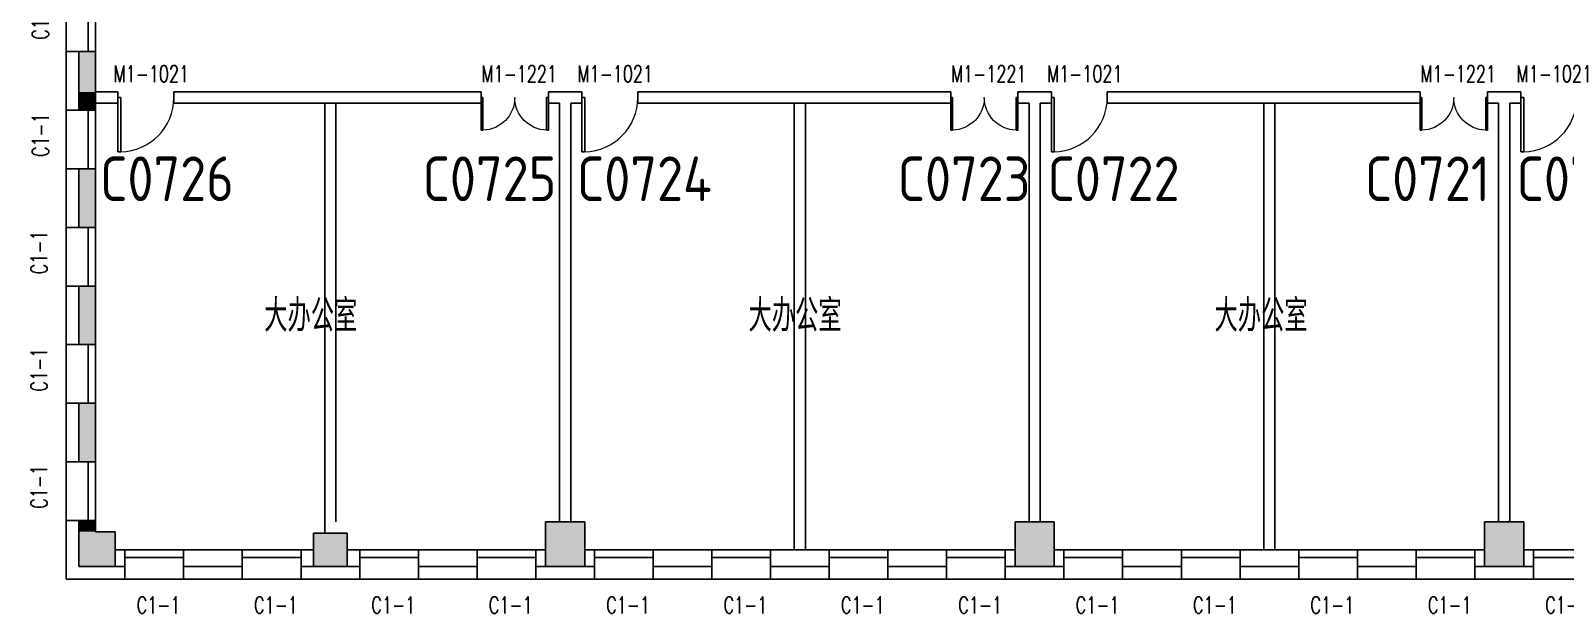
# Model space of a CAD drawing. Extents: x 992195 to 1067992, y 313528 to 416301.
# Drawn here: x 992195 to 1019651, y 313528 to 323962 of the extents above; entities that cross this region are included whole.
import ezdxf
from ezdxf.enums import TextEntityAlignment as Align

# ---------------------------------------------------------------- set-up
doc = ezdxf.new("R2010")
doc.units = 0
doc.header["$LTSCALE"] = 1000
doc.header["$MEASUREMENT"] = 0
for name, color, linetype in [('body', 30, 'Continuous'), ('name', 1, 'Continuous'), ('RM', 4, 'Continuous')]:
    doc.layers.add(name, color=color, linetype=linetype)
doc.layers.get('0').freeze()
doc.styles.add('-宋体', font='GBENOR.shx', dxfattribs={"bigfont": 'GBCBIG.shx'})
doc.styles.add('_TCH_WINDOW', font='txt.shx', dxfattribs={"height": 3.5, "bigfont": 'hztxt.shx'})

# ---------------------------------------------------------------- blocks, each defined once
blk = doc.blocks.new('$WINLIB2D$00000004')
for p, q in [((-0.5, 0.5), (0.5, 0.5)), ((-0.5, 0.241), (0.5, 0.241)), ((-0.5, -0.5), (0.5, -0.5))]:
    blk.add_line(p, q)
blk = doc.blocks.new('$DorLib2D$00000002')
for p, q in [((-0.5, 0), (-0.5, 0.4875)), ((-0.475, 0.4875), (-0.5, 0.4875)), ((-0.475, 0), (-0.475, 0.4875)), ((0.475, 0), (0.475, 0.4875)), ((0.475, 0.4875), (0.5, 0.4875)), ((0.5, 0), (0.5, 0.4875)), ((-0.5, 0), (-0.475, 0)), ((0.5, 0), (0.475, 0))]:
    blk.add_line(p, q)
at = {"lineweight": 13}
for centre, start, end in [((-0.4875, 0), 0, 88.53072), ((0.4875, 0), 91.46928, 180)]:
    blk.add_arc(centre, 0.4875, start, end, dxfattribs=at)
blk = doc.blocks.new('$DorLib2D$00000001')
for p, q in [((0.45, 0.975), (0.5, 0.975)), ((0.45, 0), (0.45, 0.975)), ((0.5, 0), (0.5, 0.975)), ((0.5, 0), (0.45, 0))]:
    blk.add_line(p, q)
at = {"lineweight": 13}
blk.add_arc((0.475, 0), 0.975, 91.4693, 180, dxfattribs=at)

msp = doc.modelspace()

# ---------------------------------------------------------------- hatches: boundary and pattern name
at = {"layer": 'body'}
for points in [[(993356, 322865), (993356, 323590), (993056, 323590), (993056, 322865)], [(993056, 322865), (993056, 322540), (993356, 322540), (993356, 322865)], [(993056, 321490), (993056, 320440), (993356, 320440), (993356, 321490)], [(993056, 319390), (993056, 318340), (993356, 318340), (993356, 319390)], [(993056, 317290), (993056, 316240), (993356, 316240), (993356, 317290)], [(993056, 314990), (993356, 314990), (993356, 315190), (993056, 315190)], [(993056, 314365), (993706, 314365), (993706, 314990), (993056, 314990)], [(997256, 314365), (997856, 314365), (997856, 314965), (997256, 314965)], [(1001406, 314365), (1002106, 314365), (1002106, 315165), (1001406, 315165)], [(1009806, 314365), (1010506, 314365), (1010506, 315165), (1009806, 315165)], [(1018206, 314365), (1018906, 314365), (1018906, 315165), (1018206, 315165)]]:
    msp.add_hatch(color=256, dxfattribs=at).paths.add_polyline_path(points)

# ---------------------------------------------------------------- linework, layer by layer
for p, q in [((992831, 323590), (992831, 322865)), ((992831, 323590), (993056, 323590)), ((993356, 323590), (993056, 323590)), ((993056, 323590), (993056, 322865)), ((993356, 322865), (993356, 323590)), ((992831, 322865), (992831, 322540)), ((993056, 322865), (993056, 322540)), ((993756, 322865), (993356, 322865)), ((993356, 322540), (993356, 322865)), ((993356, 322665), (993756, 322665)), ((993756, 322665), (993756, 322865)), ((1000256, 322865), (994756, 322865)), ((994756, 322865), (994756, 322665)), ((994756, 322665), (1000256, 322665)), ((997456, 314965), (997456, 322665)), ((997656, 315165), (997656, 322665)), ((1000256, 322665), (1000256, 322865)), ((1001656, 322865), (1001456, 322865)), ((1001456, 322865), (1001456, 322665)), ((1001456, 322665), (1001656, 322665)), ((1002056, 322865), (1001656, 322865)), ((1001656, 315165), (1001656, 322665)), ((1001856, 315165), (1001856, 322665)), ((1001856, 322665), (1002056, 322665)), ((1002056, 322665), (1002056, 322865)), ((1008656, 322865), (1003056, 322865)), ((1003056, 322865), (1003056, 322665)), ((1003056, 322665), (1008656, 322665)), ((1005856, 314665), (1005856, 322665)), ((1006056, 314665), (1006056, 322665)), ((1008656, 322665), (1008656, 322865)), ((1010056, 322865), (1009856, 322865)), ((1009856, 322865), (1009856, 322665)), ((1009856, 322665), (1010056, 322665)), ((1010456, 322865), (1010056, 322865)), ((1010056, 315165), (1010056, 322665)), ((1010256, 315165), (1010256, 322665)), ((1010256, 322665), (1010456, 322665)), ((1010456, 322665), (1010456, 322865)), ((1017056, 322865), (1011456, 322865)), ((1011456, 322865), (1011456, 322665)), ((1011456, 322665), (1017056, 322665)), ((1014256, 314665), (1014256, 322665)), ((1014456, 314665), (1014456, 322665)), ((1017056, 322665), (1017056, 322865)), ((1018456, 322865), (1018256, 322865)), ((1018256, 322865), (1018256, 322665)), ((1018256, 322665), (1018456, 322665)), ((1018856, 322865), (1018456, 322865)), ((1018456, 315165), (1018456, 322665)), ((1018656, 315165), (1018656, 322665)), ((1018656, 322665), (1018856, 322665)), ((1018856, 322665), (1018856, 322865)), ((992831, 322540), (993056, 322540)), ((993056, 322540), (993356, 322540)), ((992831, 321490), (992831, 320440)), ((992831, 321490), (993056, 321490)), ((993056, 321490), (993056, 320440)), ((993356, 321490), (993056, 321490)), ((993356, 320440), (993356, 321490)), ((992831, 320440), (993056, 320440)), ((993056, 320440), (993356, 320440)), ((992831, 319390), (992831, 318340)), ((992831, 319390), (993056, 319390)), ((993056, 319390), (993056, 318340)), ((993356, 319390), (993056, 319390)), ((993356, 318340), (993356, 319390)), ((992831, 318340), (993056, 318340)), ((993056, 318340), (993356, 318340)), ((992831, 317290), (992831, 316240)), ((992831, 317290), (993056, 317290)), ((993056, 317290), (993056, 316240)), ((993356, 317290), (993056, 317290)), ((993356, 316240), (993356, 317290)), ((992831, 316240), (993056, 316240)), ((993056, 316240), (993356, 316240)), ((992831, 315190), (992831, 314140)), ((992831, 315190), (993056, 315190)), ((993356, 315190), (993056, 315190)), ((993056, 315190), (993056, 314990)), ((993056, 314990), (993056, 314365)), ((993356, 314990), (993356, 315190)), ((993706, 314990), (993356, 314990)), ((993706, 314365), (993706, 314990)), ((997856, 314965), (997256, 314965)), ((997256, 314965), (997256, 314365)), ((997856, 314365), (997856, 314965)), ((1002106, 315165), (1001406, 315165)), ((1001406, 315165), (1001406, 314365)), ((1002106, 314365), (1002106, 315165)), ((1010506, 315165), (1009806, 315165)), ((1009806, 315165), (1009806, 314365)), ((1010506, 314365), (1010506, 315165)), ((1018906, 315165), (1018206, 315165)), ((1018206, 315165), (1018206, 314365)), ((1018906, 314365), (1018906, 315165)), ((993881, 314665), (993706, 314665)), ((993881, 314365), (993881, 314665)), ((995981, 314665), (994931, 314665)), ((994931, 314665), (994931, 314365)), ((995981, 314365), (995981, 314665)), ((997256, 314665), (997031, 314665)), ((997031, 314665), (997031, 314365)), ((998081, 314665), (997856, 314665)), ((998081, 314365), (998081, 314665)), ((1000181, 314665), (999131, 314665)), ((999131, 314665), (999131, 314365)), ((1000181, 314365), (1000181, 314665)), ((1001406, 314665), (1001231, 314665)), ((1001231, 314665), (1001231, 314365)), ((1002281, 314665), (1002106, 314665)), ((1002281, 314365), (1002281, 314665)), ((1004381, 314665), (1003331, 314665)), ((1003331, 314665), (1003331, 314365)), ((1004381, 314365), (1004381, 314665)), ((1006481, 314665), (1005431, 314665)), ((1005431, 314665), (1005431, 314365)), ((1006481, 314365), (1006481, 314665)), ((1008581, 314665), (1007531, 314665)), ((1007531, 314665), (1007531, 314365)), ((1008581, 314365), (1008581, 314665)), ((1009806, 314665), (1009631, 314665)), ((1009631, 314665), (1009631, 314365)), ((1010681, 314665), (1010506, 314665)), ((1010681, 314365), (1010681, 314665)), ((1012781, 314665), (1011731, 314665)), ((1011731, 314665), (1011731, 314365)), ((1012781, 314365), (1012781, 314665)), ((1014881, 314665), (1013831, 314665)), ((1013831, 314665), (1013831, 314365)), ((1014881, 314365), (1014881, 314665)), ((1016981, 314665), (1015931, 314665)), ((1015931, 314665), (1015931, 314365)), ((1016981, 314365), (1016981, 314665)), ((1018206, 314665), (1018031, 314665)), ((1018031, 314665), (1018031, 314365)), ((1019081, 314665), (1018906, 314665)), ((1019081, 314365), (1019081, 314665)), ((992831, 314140), (993881, 314140)), ((993056, 314365), (993706, 314365)), ((993706, 314365), (993881, 314365)), ((993881, 314140), (993881, 314365)), ((994931, 314365), (995981, 314365)), ((994931, 314140), (994931, 314365)), ((994931, 314140), (995981, 314140)), ((995981, 314140), (995981, 314365)), ((997031, 314365), (997256, 314365)), ((997031, 314140), (997031, 314365)), ((997031, 314140), (997556, 314140)), ((997256, 314365), (997856, 314365)), ((997556, 314140), (998081, 314140)), ((997856, 314365), (998081, 314365)), ((998081, 314140), (998081, 314365)), ((999131, 314365), (1000181, 314365)), ((999131, 314140), (999131, 314365)), ((999131, 314140), (1000181, 314140)), ((1000181, 314140), (1000181, 314365)), ((1001231, 314365), (1001406, 314365)), ((1001231, 314140), (1001231, 314365)), ((1001231, 314140), (1001756, 314140)), ((1001406, 314365), (1002106, 314365)), ((1001756, 314140), (1002281, 314140)), ((1002106, 314365), (1002281, 314365)), ((1002281, 314140), (1002281, 314365)), ((1003331, 314365), (1004381, 314365)), ((1003331, 314140), (1003331, 314365)), ((1003331, 314140), (1004381, 314140)), ((1004381, 314140), (1004381, 314365)), ((1005431, 314365), (1006481, 314365)), ((1005431, 314140), (1005431, 314365)), ((1005431, 314140), (1006481, 314140)), ((1006481, 314140), (1006481, 314365)), ((1007531, 314365), (1008581, 314365)), ((1007531, 314140), (1007531, 314365)), ((1007531, 314140), (1008581, 314140)), ((1008581, 314140), (1008581, 314365)), ((1009631, 314365), (1009806, 314365)), ((1009631, 314140), (1009631, 314365)), ((1009631, 314140), (1010156, 314140)), ((1009806, 314365), (1010506, 314365)), ((1010156, 314140), (1010681, 314140)), ((1010506, 314365), (1010681, 314365)), ((1010681, 314140), (1010681, 314365)), ((1011731, 314365), (1012781, 314365)), ((1011731, 314140), (1011731, 314365)), ((1011731, 314140), (1012781, 314140)), ((1012781, 314140), (1012781, 314365)), ((1013831, 314365), (1014881, 314365)), ((1013831, 314140), (1013831, 314365)), ((1013831, 314140), (1014881, 314140)), ((1014881, 314140), (1014881, 314365)), ((1015931, 314365), (1016981, 314365)), ((1015931, 314140), (1015931, 314365)), ((1015931, 314140), (1016981, 314140)), ((1016981, 314140), (1016981, 314365)), ((1018031, 314365), (1018206, 314365)), ((1018031, 314140), (1018031, 314365)), ((1018031, 314140), (1018556, 314140)), ((1018206, 314365), (1018906, 314365)), ((1018556, 314140), (1019081, 314140)), ((1018906, 314365), (1019081, 314365)), ((1019081, 314140), (1019081, 314365))]:
    msp.add_line(p, q, dxfattribs=at)
at = {"layer": 'RM', "const_width": 1}
for points in [[(993356, 322665), (993356, 314990), (993706, 314990), (993706, 314665), (997256, 314665), (997256, 314965), (997456, 314965), (997456, 322665)], [(997656, 322665), (997656, 314965), (997856, 314965), (997856, 314665), (1001406, 314665), (1001406, 315165), (1001656, 315165), (1001656, 322665)], [(1001856, 322665), (1001856, 315165), (1002106, 315165), (1002106, 314665), (1005856, 314665), (1005856, 322665)], [(1006056, 322665), (1006056, 314665), (1009806, 314665), (1009806, 315165), (1010056, 315165), (1010056, 322665)], [(1010256, 322665), (1010256, 315165), (1010506, 315165), (1010506, 314665), (1014256, 314665), (1014256, 322665)], [(1014456, 322665), (1014456, 314665), (1018206, 314665), (1018206, 315165), (1018456, 315165), (1018456, 322665)], [(1018656, 322665), (1018656, 315165), (1018906, 315165), (1018906, 314665), (1022656, 314665), (1022656, 322665)]]:
    msp.add_lwpolyline(points, close=True, dxfattribs=at)

# ---------------------------------------------------------------- block references
at = {"layer": 'body'}
ref = msp.add_blockref('$WINLIB2D$00000004', (993094, 324115), dxfattribs=dict(at, xscale=-1050, yscale=525, zscale=-1050, rotation=270))
ref.add_attrib('A', 'C1-1', (992517, 323800), dxfattribs={"height": 297.5, "rotation": 90, "style": '_TCH_WINDOW', "width": 0.705882})
ref = msp.add_blockref('$DorLib2D$00000001', (994256, 322765), dxfattribs=dict(at, xscale=1000, yscale=1000, zscale=1000, rotation=180))
ref.add_attrib('A', 'M1-1021', (993679, 323041), dxfattribs={"height": 297.5, "style": '_TCH_WINDOW', "width": 0.705882})
ref = msp.add_blockref('$DorLib2D$00000002', (1000856, 322765), dxfattribs=dict(at, xscale=-1200, yscale=1200, zscale=-1200, rotation=180))
ref.add_attrib('A', 'M1-1221', (1000261, 323041), dxfattribs={"height": 297.5, "style": '_TCH_WINDOW', "width": 0.705882})
ref = msp.add_blockref('$DorLib2D$00000001', (1002556, 322765), dxfattribs=dict(at, xscale=1000, yscale=1000, zscale=1000, rotation=179.9999999999992))
ref.add_attrib('A', 'M1-1021', (1001979, 323041), dxfattribs={"height": 297.5, "rotation": 360, "style": '_TCH_WINDOW', "width": 0.705882})
ref = msp.add_blockref('$DorLib2D$00000002', (1009256, 322765), dxfattribs=dict(at, xscale=-1200, yscale=1200, zscale=-1200, rotation=179.9999999999992))
ref.add_attrib('A', 'M1-1221', (1008661, 323041), dxfattribs={"height": 297.5, "rotation": 360, "style": '_TCH_WINDOW', "width": 0.705882})
ref = msp.add_blockref('$DorLib2D$00000001', (1010956, 322765), dxfattribs=dict(at, xscale=1000, yscale=1000, zscale=1000, rotation=180))
ref.add_attrib('A', 'M1-1021', (1010379, 323041), dxfattribs={"height": 297.5, "style": '_TCH_WINDOW', "width": 0.705882})
ref = msp.add_blockref('$DorLib2D$00000002', (1017656, 322765), dxfattribs=dict(at, xscale=-1200, yscale=1200, zscale=-1200, rotation=180))
ref.add_attrib('A', 'M1-1221', (1017061, 323041), dxfattribs={"height": 297.5, "style": '_TCH_WINDOW', "width": 0.705882})
ref = msp.add_blockref('$DorLib2D$00000001', (1019356, 322765), dxfattribs=dict(at, xscale=1000, yscale=1000, zscale=1000, rotation=180))
ref.add_attrib('A', 'M1-1021', (1018779, 323041), dxfattribs={"height": 297.5, "style": '_TCH_WINDOW', "width": 0.705882})
ref = msp.add_blockref('$WINLIB2D$00000004', (993094, 322015), dxfattribs=dict(at, xscale=-1050, yscale=525, zscale=-1050, rotation=270))
ref.add_attrib('A', 'C1-1', (992517, 321700), dxfattribs={"height": 297.5, "rotation": 90, "style": '_TCH_WINDOW', "width": 0.705882})
ref = msp.add_blockref('$WINLIB2D$00000004', (993094, 319915), dxfattribs=dict(at, xscale=-1050, yscale=525, zscale=-1050, rotation=270))
ref.add_attrib('A', 'C1-1', (992492, 319600), dxfattribs={"height": 297.5, "rotation": 90, "style": '_TCH_WINDOW', "width": 0.705882})
ref = msp.add_blockref('$WINLIB2D$00000004', (993094, 317815), dxfattribs=dict(at, xscale=-1050, yscale=525, zscale=-1050, rotation=270))
ref.add_attrib('A', 'C1-1', (992492, 317500), dxfattribs={"height": 297.5, "rotation": 90, "style": '_TCH_WINDOW', "width": 0.705882})
ref = msp.add_blockref('$WINLIB2D$00000004', (993094, 315715), dxfattribs=dict(at, xscale=-1050, yscale=525, zscale=-1050, rotation=270))
ref.add_attrib('A', 'C1-1', (992492, 315400), dxfattribs={"height": 297.5, "rotation": 90, "style": '_TCH_WINDOW', "width": 0.705882})
ref = msp.add_blockref('$WINLIB2D$00000004', (994406, 314402), dxfattribs=dict(at, xscale=-1050, yscale=525, zscale=-1050))
ref.add_attrib('A', 'C1-1', (994091, 313528), dxfattribs={"height": 297.5, "style": '_TCH_WINDOW', "width": 0.705882})
ref = msp.add_blockref('$WINLIB2D$00000004', (996506, 314402), dxfattribs=dict(at, xscale=-1050, yscale=525, zscale=-1050))
ref.add_attrib('A', 'C1-1', (996191, 313528), dxfattribs={"height": 297.5, "style": '_TCH_WINDOW', "width": 0.705882})
ref = msp.add_blockref('$WINLIB2D$00000004', (998606, 314402), dxfattribs=dict(at, xscale=-1050, yscale=525, zscale=-1050))
ref.add_attrib('A', 'C1-1', (998291, 313528), dxfattribs={"height": 297.5, "style": '_TCH_WINDOW', "width": 0.705882})
ref = msp.add_blockref('$WINLIB2D$00000004', (1000706, 314402), dxfattribs=dict(at, xscale=-1050, yscale=525, zscale=-1050))
ref.add_attrib('A', 'C1-1', (1000391, 313528), dxfattribs={"height": 297.5, "style": '_TCH_WINDOW', "width": 0.705882})
ref = msp.add_blockref('$WINLIB2D$00000004', (1002806, 314402), dxfattribs=dict(at, xscale=-1050, yscale=525, zscale=-1050))
ref.add_attrib('A', 'C1-1', (1002491, 313528), dxfattribs={"height": 297.5, "style": '_TCH_WINDOW', "width": 0.705882})
ref = msp.add_blockref('$WINLIB2D$00000004', (1004906, 314402), dxfattribs=dict(at, xscale=-1050, yscale=525, zscale=-1050))
ref.add_attrib('A', 'C1-1', (1004591, 313528), dxfattribs={"height": 297.5, "style": '_TCH_WINDOW', "width": 0.705882})
ref = msp.add_blockref('$WINLIB2D$00000004', (1007006, 314402), dxfattribs=dict(at, xscale=-1050, yscale=525, zscale=-1050))
ref.add_attrib('A', 'C1-1', (1006691, 313528), dxfattribs={"height": 297.5, "style": '_TCH_WINDOW', "width": 0.705882})
ref = msp.add_blockref('$WINLIB2D$00000004', (1009106, 314402), dxfattribs=dict(at, xscale=-1050, yscale=525, zscale=-1050))
ref.add_attrib('A', 'C1-1', (1008791, 313528), dxfattribs={"height": 297.5, "style": '_TCH_WINDOW', "width": 0.705882})
ref = msp.add_blockref('$WINLIB2D$00000004', (1011206, 314402), dxfattribs=dict(at, xscale=-1050, yscale=525, zscale=-1050))
ref.add_attrib('A', 'C1-1', (1010891, 313528), dxfattribs={"height": 297.5, "style": '_TCH_WINDOW', "width": 0.705882})
ref = msp.add_blockref('$WINLIB2D$00000004', (1013306, 314402), dxfattribs=dict(at, xscale=-1050, yscale=525, zscale=-1050))
ref.add_attrib('A', 'C1-1', (1012991, 313528), dxfattribs={"height": 297.5, "style": '_TCH_WINDOW', "width": 0.705882})
ref = msp.add_blockref('$WINLIB2D$00000004', (1015406, 314402), dxfattribs=dict(at, xscale=-1050, yscale=525, zscale=-1050))
ref.add_attrib('A', 'C1-1', (1015091, 313528), dxfattribs={"height": 297.5, "style": '_TCH_WINDOW', "width": 0.705882})
ref = msp.add_blockref('$WINLIB2D$00000004', (1017506, 314402), dxfattribs=dict(at, xscale=-1050, yscale=525, zscale=-1050))
ref.add_attrib('A', 'C1-1', (1017191, 313528), dxfattribs={"height": 297.5, "style": '_TCH_WINDOW', "width": 0.705882})
ref = msp.add_blockref('$WINLIB2D$00000004', (1019606, 314402), dxfattribs=dict(at, xscale=-1050, yscale=525, zscale=-1050))
ref.add_attrib('A', 'C1-1', (1019291, 313528), dxfattribs={"height": 297.5, "style": '_TCH_WINDOW', "width": 0.705882})

# ---------------------------------------------------------------- texts
at = {"layer": 'name', "style": '-宋体'}
for s, p in [('C0726', (993436, 321710)), ('C0725', (999205, 321710)), ('C0724', (1001967, 321710)), ('C0723', (1007705, 321710)), ('C0722', (1010386, 321710)), ('C0721', (1016063, 321710)), ('C0720', (1018778, 321710))]:
    msp.add_text(s, height=800, dxfattribs=at).set_placement(p, align=Align.TOP_LEFT)
for p in [(996373, 318571), (1005037, 318571), (1013375, 318571)]:
    msp.add_text('大办公室', height=578.7, dxfattribs=at).set_placement(p)

doc.saveas('drawing.dxf')
